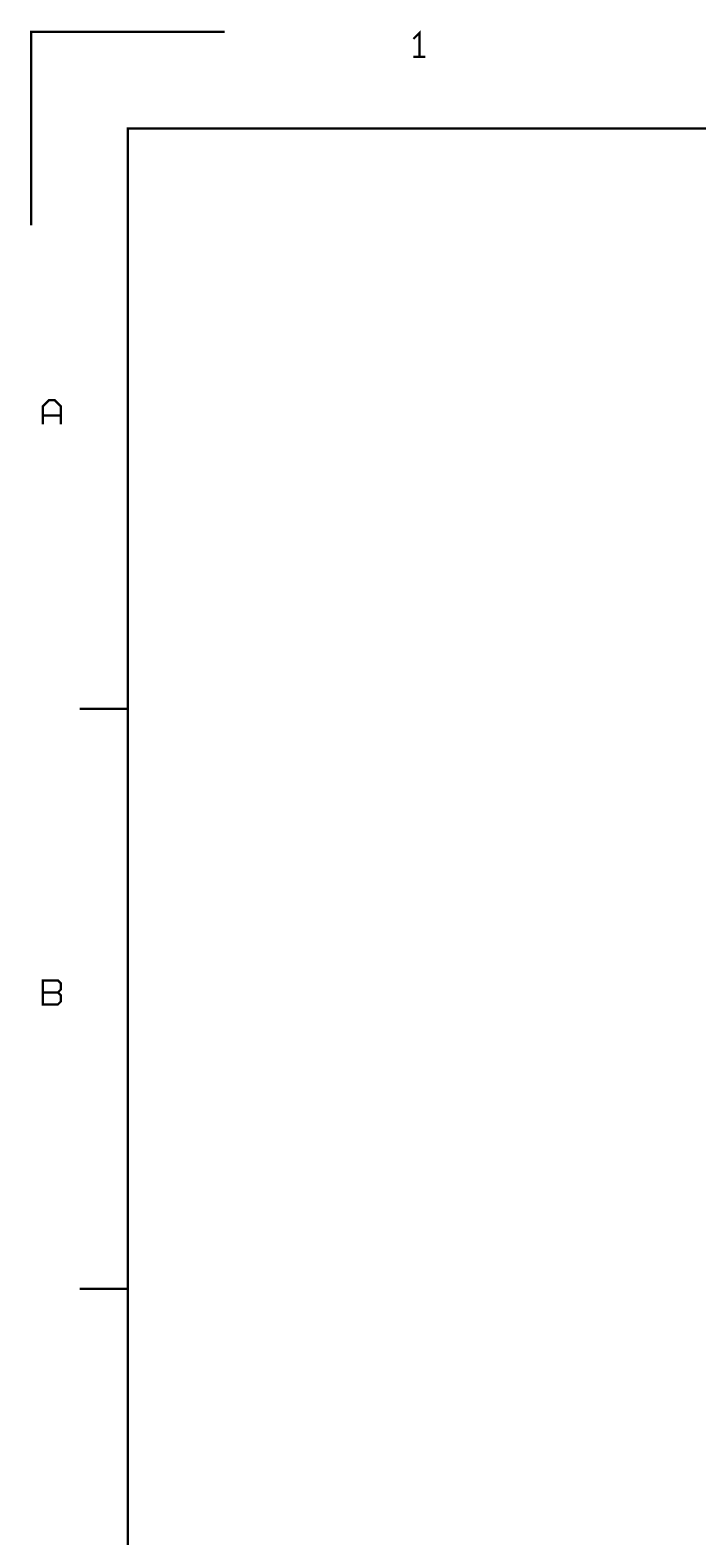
# Model space of a CAD drawing. Extents: x -13981 to 19531, y -9981 to 12034.
# Drawn here: x -13981 to -10528, y 4242 to 12034 of the extents above; entities that cross this region are included whole.
import ezdxf

# ---------------------------------------------------------------- set-up
doc = ezdxf.new("R2010")
doc.units = 0
doc.header["$MEASUREMENT"] = 0
doc.layers.add('1', color=3, linetype='CONTINUOUS')

msp = doc.modelspace()

# ---------------------------------------------------------------- linework, layer by layer
at = {"layer": '1', "const_width": 12}
for points in [[(-12975, 12025), (-13975, 12025), (-13975, 11025)], [(-11968, 11896), (-11968, 12020), (-11999, 11989)], [(-11937, 11896), (-11999, 11896)], [(-13475, -9475), (-13475, 11525), (19025, 11525)], [(-13915, 9996), (-13915, 10089), (-13884, 10120), (-13853, 10120), (-13822, 10089), (-13822, 9996)], [(-13822, 10042), (-13915, 10042)], [(-13725, 8525), (-13475, 8525)], [(-13837, 7058), (-13915, 7058)], [(-13475, 5525), (-13725, 5525)]]:
    msp.add_lwpolyline(points, dxfattribs=at)
msp.add_lwpolyline([(-13915, 6996), (-13837, 6996), (-13822, 7011), (-13822, 7042), (-13837, 7058), (-13822, 7073), (-13822, 7104), (-13837, 7120), (-13915, 7120), (-13915, 7058)], close=True, dxfattribs=at)

doc.saveas('drawing.dxf')
